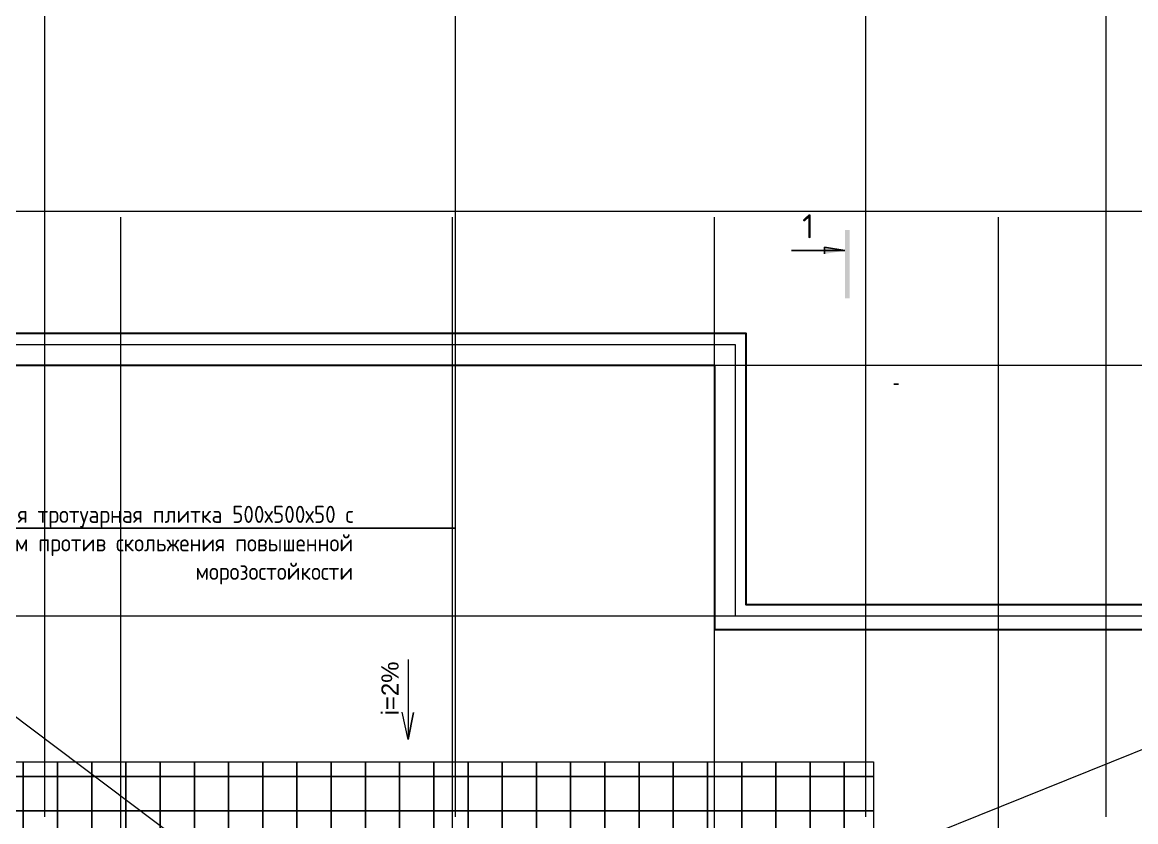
# Model space of a CAD drawing. Extents: x -96705 to 1864084, y -482104 to 235.
# Drawn here: x 1240559 to 1256833, y -131279 to -119588 of the extents above; entities that cross this region are included whole.
import ezdxf
from ezdxf import colors
from ezdxf.entities.mleader import LeaderData, LeaderLine
from ezdxf.math import Vec2, Vec3

# ---------------------------------------------------------------- set-up
doc = ezdxf.new("R2010")
doc.units = 0
doc.header["$LTSCALE"] = 100
doc.linetypes.add('ACAD_ISO02W100', pattern=[15, 12, -3])
doc.linetypes.add('CENTER', pattern=[2, 1.25, -0.25, 0.25, -0.25])
doc.layers.get('Defpoints').update_dxf_attribs({"color": 42})
for name, color, linetype in [('АР_Кровля дорожки', 6, 'Continuous'), ('П_Текст', 7, 'Continuous'), ('Тонкая', 7, 'Continuous')]:
    doc.layers.add(name, color=color, linetype=linetype)
for name, color, linetype, lineweight in [('АР_Навесной фасад', 5, 'Continuous', 5), ('АР_Оси', 193, 'Continuous', 9), ('АР_Отметки', 250, 'Continuous', 15), ('АР_Разрезы', 175, 'Continuous', 9), ('АР_тонкая линия', 250, 'Continuous', 0), ('пунктир', 251, 'Continuous', 13)]:
    doc.layers.add(name, color=color, linetype=linetype, lineweight=lineweight)
doc.layers.get('Тонкая').off()
doc.styles.add('ISOCPEUR', font='isocpeui.ttf', dxfattribs={"height": 250})
doc.styles.add('ISOCPEUR_2', font='isocpeur.ttf', dxfattribs={"width": 0.9, "height": 300})
doc.styles.add('METRO-STYLE', font='isocpeur.ttf', dxfattribs={"width": 0.9, "oblique": 15})
doc.styles.get("Standard").update_dxf_attribs({"font": 'arial.ttf'})

# ---------------------------------------------------------------- blocks, each defined once
blk = doc.blocks.new('A$C6f2de472')
at = {"layer": 'АР_тонкая линия', "color": 8, "ltscale": 100}
for p, q in [((54.57592772785574, -68.52589298801445), (54.57592772785574, -734.3112859727285)), ((54.57592772785574, -734.3112859727285), (9.624901639340763, -509.7124210055539)), ((9.624901639340763, -509.7124210055539), (54.57592772785574, -734.3112859727285)), ((54.57592772785574, -734.3112859727285), (103.6099336369945, -505.6287240333957))]:
    blk.add_line(p, q, dxfattribs=at)
blk = doc.blocks.new('A$C60573c2e')
at = {"layer": 'АР_Разрезы', "ltscale": 100}
h = blk.add_hatch(color=8, dxfattribs=at)
h.dxf.hatch_style = 1
h.paths.add_polyline_path([(59698.75603116624, -43274.81499084726), (59768.75603116624, -43274.81499084726), (59768.75603116624, -42274.81499084726), (59698.75603116624, -42274.81499084726)])
h.paths.add_polyline_path([(59398.30589847785, -42625.09301379591), (59698.75603116624, -42574.81499084726), (59398.30589847785, -42574.81499084726)])
h.paths.add_polyline_path([(59398.30589847785, -42574.81499084726), (59698.75603116624, -42574.81499084726), (59398.30589847785, -42524.5369678986)])
at = {"layer": 'АР_Разрезы', "color": 8, "lineweight": 25, "ltscale": 100}
for p, q in [((59698.75603116624, -42574.81499084726), (59398.30589847785, -42524.5369678986)), ((59398.30589847785, -42524.5369678986), (59398.30589847785, -42625.09301379591))]:
    blk.add_line(p, q, dxfattribs=at)
blk.add_lwpolyline([(59698.75603116624, -42574.81499084726), (58915.00603116624, -42574.81499084726)], dxfattribs=at)
at = {"layer": 'АР_Разрезы', "color": 8, "lineweight": 25, "ltscale": 100, "insert": (59248.75603116624, -42045.22101664811), "char_height": 350, "width": 583.3333333333333, "attachment_point": 3, "style": 'METRO-STYLE'}
blk.add_mtext('{\\Q0;\\W1;1}', dxfattribs=at)
blk = doc.blocks.new('_DotSmall')
at = {"color": 0, "linetype": 'ByBlock', "const_width": 0.5}
blk.add_lwpolyline([(-0.0625, 0, 1), (0.0625, 0, 1)], format="xyb", close=True, dxfattribs=at)
blk = doc.blocks.new('A$C1c8ff280')
at = {"layer": 'пунктир', "color": 8, "linetype": 'ACAD_ISO02W100', "ltscale": 50}
for points in [[(36320.77601628099, -64340.64828543851), (36320.77601628099, -63955.0000000094), (27550.06160797121, -63955.0000000092), (27550.06160797121, -69145.00000000992), (19430.05542900361, -69145.00000000992), (19430.30065205676, -75494.99999053983), (6330.061607971031, -75494.99999053983), (6329.686629097501, -65785.00000000998), (12680.06160766236, -65785.00000000995), (12680.06164217566, -47915.00241618491), (23295.06160797167, -47914.99996259548), (23295.06160797115, -43949.99999999034), (58095.06160797196, -43950.00000000966), (58095.06160797039, -47915.00000000391), (68595.0616079712, -47915.00000000396), (68595.0616079712, -65785.0000000099), (74945.43166319432, -65785.0000000099), (74945.43166319432, -75495.00000000978), (61845.06160797144, -75495.00000000981), (61845.06160797144, -69145.00000000981), (53965.06160797121, -69145.00000000992), (53965.06160797121, -63955.00000000981), (45230.90508594335, -63955.00000000952), (45230.90508594202, -64249.91821548378)], [(36520.77601628099, -64268.54712701042), (36520.77601628099, -63755.0000000094), (27350.06160797121, -63755.0000000092), (27350.06160797121, -68945.00000000992), (19230.04770529375, -68945.00000000992), (19230.2929283469, -75294.99999053983), (6530.053884559427, -75294.99999053983), (6529.694352807361, -65985.00000000998), (12880.06160727609, -65985.00000000995), (12880.06164178939, -48115.00237038764), (23595.06160797144, -48114.9999167982), (23595.06160797144, -44250.00000000003), (57795.06160797237, -44250.00000001912), (57795.06160797027, -48115.0000000039), (68395.0616079712, -48115.00000000396), (68395.0616079712, -65985.0000000099), (74745.43166319432, -65985.0000000099), (74745.43166319432, -75295.00000000978), (62045.06160797144, -75295.00000000981), (62045.06160797144, -68945.00000000981), (54165.06160797121, -68945.00000000992), (54165.06160797121, -63755.00000000981), (45030.90508594422, -63755.00000000952)]]:
    blk.add_lwpolyline(points, dxfattribs=at)

msp = doc.modelspace()

# ---------------------------------------------------------------- hatches: boundary and pattern name
at = {"layer": 'АР_Кровля дорожки', "ltscale": 120}
h = msp.add_hatch(dxfattribs=at)
h.set_pattern_fill('ANSI37', color=8, scale=4000, angle=45, double=1)
h.set_pattern_definition([(90, (1540573.541021449, -68620.20555068797), (-500.0000000000001, 0), []), (180, (1540573.541021449, -68620.20555068797), (-2.842170943040401e-14, -500), [])])
h.paths.add_polyline_path([(1214133.77174197, -131603.9277095968), (1214134.085218532, -130405.2235555822), (1253000.506211383, -130405.2231230909), (1253000.192734821, -131603.9272771055)])

# ---------------------------------------------------------------- linework, layer by layer
at = {"layer": 'Defpoints', "color": 8, "lineweight": 25, "ltscale": 100}
msp.add_line((1253296.088612659, -124882.4687705213), (1253366.088612659, -124882.4687705213), dxfattribs=at)
at = {"layer": 'АР_Навесной фасад', "color": 8, "lineweight": 30, "ltscale": 100}
for points in [[(1238474.45582114, -144466.7125392134), (1246688.612342937, -144466.7125392134), (1246688.612342937, -149656.7125392134), (1254568.612342937, -149656.7125392134), (1254568.612342937, -156006.7125392134), (1267988.982398136, -156006.7125392134), (1267988.982398136, -145976.7125392134), (1261638.612342937, -145976.7125392134), (1261638.612342937, -128106.7125392134), (1251138.612342937, -128106.7125392134), (1251138.612342937, -124141.7125392134), (1216018.612342937, -124141.7125392134)], [(1199413.24508868, -146336.7125392134), (1205763.612342937, -146336.7125392134), (1205763.612377269, -128466.7149095709), (1216478.612342937, -128466.7124557669), (1216478.612342937, -124601.7125392134), (1250678.612342937, -124601.7125392134), (1250678.612342937, -128466.7125392134), (1261278.612342937, -128466.7125392134), (1261278.612342937, -146336.7125392134), (1267628.982398136, -146336.7125392134), (1267628.982398136, -155646.7125392134), (1254928.612342937, -155646.7125392134), (1254928.612342937, -149296.7125392134), (1247048.612342937, -149296.7125392134), (1247048.612342937, -144106.7125392134), (1237914.45582114, -144106.7125392134)]]:
    msp.add_lwpolyline(points, dxfattribs=at)
at = {"layer": 'АР_Оси', "color": 8, "linetype": 'CENTER', "ltscale": 1000}
for p, q in [((1240884.800202472, -76589.2446828062), (1240884.800202472, -131208.2695260221)), ((1246884.800202472, -76589.2446828062), (1246884.800202472, -131208.2695260221)), ((1252884.800202472, -76589.2446828062), (1252884.800202472, -131208.2695260221)), ((1256394.800202472, -76589.2446828062), (1256394.800202472, -131208.2695260221)), ((1186749.850998027, -122351.7116193945), (1269928.253052814, -122351.7116193945)), ((1241998.606537921, -157557.9832906896), (1241998.606537921, -122439.158113497)), ((1246848.606537921, -157557.9832906896), (1246848.606537921, -122439.158113497)), ((1250678.606537921, -157557.9832906896), (1250678.606537921, -122439.158113497)), ((1254828.606537921, -157557.9832906896), (1254828.606537921, -122439.158113497)), ((1254828.606536968, -157557.9832906896), (1254828.606536968, -123250.5054354841)), ((1186749.850998027, -124601.7116193945), (1269928.253052814, -124601.7116193945)), ((1186749.850998027, -128266.7116193945), (1270347.015968425, -128266.7116193945))]:
    msp.add_line(p, q, dxfattribs=at)
at = {"layer": 'АР_тонкая линия', "color": 8, "ltscale": 100}
for points in [[(1233641.106537921, -124601.7116193945), (1244256.843206508, -132602.0726685697), (1245848.616999729, -133852.3197479422)], [(1246848.606537921, -133856.8940777952), (1251028.606537921, -132602.0726685697), (1261278.606537921, -128466.713989752)], [(1214133.358436687, -131926.5188136274), (1214133.928480251, -130405.2235555822), (1253000.35522948, -130405.2235555822), (1253000.340617282, -131926.5504727537), (1253000.340617282, -131926.5504727537)]]:
    msp.add_lwpolyline(points, dxfattribs=at)

# ---------------------------------------------------------------- block references
at = {"color": 8, "ltscale": 100}
msp.add_blockref('A$C1c8ff280', (1192884.80016814, -80351.70924903697), dxfattribs=at)
at = {"layer": 'АР_тонкая линия', "color": 8, "ltscale": 100, "xscale": -1.754367527776944, "yscale": 1.754367527776944, "zscale": 1.754367527776944, "rotation": 359.9999999999247}
msp.add_blockref('A$C6f2de472', (1246295.46731673, -128787.8288927252), dxfattribs=at)
at = {"layer": 'Тонкая', "color": 8, "ltscale": 100}
msp.add_blockref('A$C60573c2e', (1192884.800202472, -80351.71161939448), dxfattribs=at)

# ---------------------------------------------------------------- texts
at = {"layer": 'АР_тонкая линия', "color": 8, "ltscale": 100, "insert": (1245809.033609493, -129722.8728304083), "char_height": 250.0000000000001, "width": 682.5000000000002, "attachment_point": 1, "rotation": 90}
msp.add_mtext('i=2%', dxfattribs=at)

# ---------------------------------------------------------------- leaders
at = {"layer": 'АР_Отметки', "color": 8}
ml = msp.add_multileader_mtext('Standard', dxfattribs=at)
ml.set_content('+19,400', color=8, style='ISOCPEUR')
ml.set_leader_properties(color=8, linetype='Continuous', lineweight=-1)
ml.set_arrow_properties(name='DOTSMALL')
ml.build(insert=Vec2(0, 0))
ml.multileader.update_dxf_attribs({"has_text_frame": 1, "text_left_attachment_type": 4, "text_right_attachment_type": 4, "dogleg_length": 100, "arrow_head_size": 180})
ctx = ml.context
ctx.base_point, ctx.char_height, ctx.arrow_head_size, ctx.landing_gap_size, ctx.plane_origin = Vec3(1253275.600862605, -134758.4187326605), 250, 180, 50, Vec3(1253194.207412822, -136469.1107063467)
ctx.left_attachment, ctx.right_attachment = 4, 4
notes = []
notes.append((ctx, [(0, (0, 0, 0), (0, 0), (1, 0), 1, [])]))
ctx.mtext.insert, ctx.mtext.width, ctx.mtext.defined_height, ctx.mtext.line_spacing_style, ctx.mtext.flow_direction = Vec3(1253325.600862605, -134425.0853991682), 696.0352958708361, 776.4611150313478, 2, 5
at = {"layer": 'П_Текст', "color": 8, "lineweight": 5}
ml = msp.add_multileader_mtext('Standard', dxfattribs=at)
ml.set_content('Бетонная тротуарная плитка 500х500х50 с покрытием против скольжения повышенной морозостойкости ', color=8, style='ISOCPEUR_2')
ml.set_leader_properties(color=8)
ml.build(insert=Vec2(0, 0))
ml.multileader.update_dxf_attribs({"text_left_attachment_type": 6, "text_right_attachment_type": 6, "dogleg_length": 374.000000000014, "arrow_head_size": 200})
ctx = ml.context
ctx.base_point, ctx.char_height, ctx.arrow_head_size, ctx.landing_gap_size, ctx.plane_origin = Vec3(1239097.528387172, -126984.0513510877), 250, 200, 20, Vec3(1223960.80097018, -135212.616187113)
ctx.left_attachment, ctx.right_attachment, ctx.text_align_type = 6, 6, 2
notes.append((ctx, [(1, (1, 1, 0), (1238723.528387172, -126984.0513510877), (1, 0), 374.000000000014, [(0, [(1236932.48708926, -130405.2235555822)], 0, [])])]))
ctx.mtext.insert, ctx.mtext.width, ctx.mtext.defined_height, ctx.mtext.alignment, ctx.mtext.flow_direction = Vec3(1245395.028387172, -126659.0513510877), 7685.352584161337, 6532.855639121805, 3, 5
for ctx, leaders in notes:
    for number, flags, end, landing, length, lines in leaders:
        leader = LeaderData()
        leader.index, (leader.has_last_leader_line, leader.has_dogleg_vector, leader.attachment_direction) = number, flags
        leader.last_leader_point, leader.dogleg_vector, leader.dogleg_length = Vec3(end), Vec3(landing), length
        for number, points, colour, breaks in lines:
            line = LeaderLine()
            line.index, line.vertices, line.color, line.breaks = number, Vec3.list(points), colors.encode_raw_color(colour), breaks
            leader.lines.append(line)
        ctx.leaders.append(leader)

doc.saveas('drawing.dxf')
